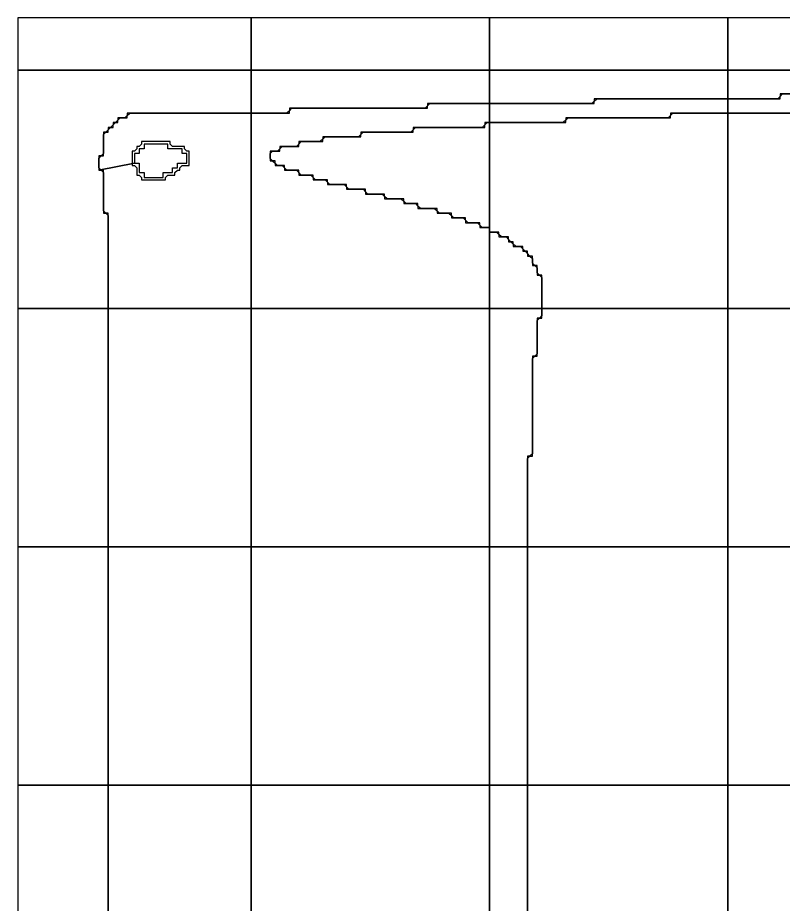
# Model space of a CAD drawing. Header units: metres. Extents: x -2.2 to 1, y -5.2 to 5.1.
# Drawn here: x -2.2454 to -1.8438, y 0.027 to 0.492 of the extents above; entities that cross this region are included whole.
import ezdxf

# ---------------------------------------------------------------- set-up
doc = ezdxf.new("R2010")
doc.units = ezdxf.units.M

msp = doc.modelspace()

# ---------------------------------------------------------------- linework, layer by layer
at = {"layer": '10', "color": 2}
for points in [[(-2.24543, 0.4645, 0), (-2.12293, 0.4645, 0), (-2.12293, 0.492, 0), (-2.24543, 0.492, 0), (-2.24543, 0.4645, 0)], [(-2.12293, 0.4645, 0), (-1.99793, 0.4645, 0), (-1.99793, 0.492, 0), (-2.12293, 0.492, 0), (-2.12293, 0.4645, 0)], [(-1.99793, 0.4645, 0), (-1.87293, 0.4645, 0), (-1.87293, 0.492, 0), (-1.99793, 0.492, 0), (-1.99793, 0.4645, 0)], [(-1.87293, 0.4645, 0), (-1.74793, 0.4645, 0), (-1.74793, 0.492, 0), (-1.87293, 0.492, 0), (-1.87293, 0.4645, 0)], [(-2.24543, 0.3395, 0), (-2.19793, 0.3395, 0), (-2.19793, 0.3895, 0), (-2.19918, 0.3895, 0), (-2.20043, 0.39075, 0), (-2.20043, 0.412, 0), (-2.20168, 0.412, 0), (-2.20293, 0.41325, 0), (-2.20293, 0.41825, 0), (-2.20168, 0.4195, 0), (-2.20043, 0.4195, 0), (-2.20043, 0.43075, 0), (-2.19918, 0.432, 0), (-2.19793, 0.432, 0), (-2.19793, 0.43325, 0), (-2.19668, 0.4345, 0), (-2.19543, 0.4345, 0), (-2.19543, 0.43575, 0), (-2.19418, 0.437, 0), (-2.19293, 0.437, 0), (-2.19293, 0.43825, 0), (-2.19168, 0.4395, 0), (-2.18793, 0.4395, 0), (-2.18793, 0.44075, 0), (-2.18668, 0.442, 0), (-2.12293, 0.442, 0), (-2.12293, 0.4645, 0), (-2.24543, 0.4645, 0), (-2.24543, 0.3395, 0)], [(-2.12293, 0.442, 0), (-2.10293, 0.442, 0), (-2.10293, 0.44325, 0), (-2.10168, 0.4445, 0), (-2.03043, 0.4445, 0), (-2.03043, 0.44575, 0), (-2.02918, 0.447, 0), (-1.99793, 0.447, 0), (-1.99793, 0.4645, 0), (-2.12293, 0.4645, 0), (-2.12293, 0.442, 0)], [(-1.99793, 0.447, 0), (-1.94293, 0.447, 0), (-1.94293, 0.44825, 0), (-1.94168, 0.4495, 0), (-1.87293, 0.4495, 0), (-1.87293, 0.4645, 0), (-1.99793, 0.4645, 0), (-1.99793, 0.447, 0)], [(-1.87293, 0.4495, 0), (-1.84543, 0.4495, 0), (-1.84543, 0.45075, 0), (-1.84418, 0.452, 0), (-1.74793, 0.452, 0), (-1.74793, 0.4645, 0), (-1.87293, 0.4645, 0), (-1.87293, 0.4495, 0)], [(-2.24543, 0.2145, 0), (-2.19793, 0.2145, 0), (-2.19793, 0.3395, 0), (-2.24543, 0.3395, 0), (-2.24543, 0.2145, 0)], [(-2.24543, 0.0895, 0), (-2.19793, 0.0895, 0), (-2.19793, 0.2145, 0), (-2.24543, 0.2145, 0), (-2.24543, 0.0895, 0)], [(-2.24543, -0.0355, 0), (-2.19793, -0.0355, 0), (-2.19793, 0.0895, 0), (-2.24543, 0.0895, 0), (-2.24543, -0.0355, 0)]]:
    msp.add_polyline3d(points, dxfattribs=at)
at = {"layer": '8', "color": 3}
for points in [[(-1.99793, 0.3795, 0), (-1.99418, 0.3795, 0), (-1.99293, 0.37825, 0), (-1.99293, 0.377, 0), (-1.98918, 0.377, 0), (-1.98793, 0.37575, 0), (-1.98793, 0.3745, 0), (-1.98668, 0.3745, 0), (-1.98543, 0.37325, 0), (-1.98543, 0.372, 0), (-1.98168, 0.372, 0), (-1.98043, 0.37075, 0), (-1.98043, 0.3695, 0), (-1.97918, 0.3695, 0), (-1.97793, 0.36825, 0), (-1.97793, 0.367, 0), (-1.97668, 0.367, 0), (-1.97543, 0.36575, 0), (-1.97543, 0.362, 0), (-1.97418, 0.362, 0), (-1.97293, 0.36075, 0), (-1.97293, 0.357, 0), (-1.97168, 0.357, 0), (-1.97043, 0.35575, 0), (-1.97043, 0.3395, 0), (-1.87293, 0.3395, 0), (-1.87293, 0.442, 0), (-1.90293, 0.442, 0), (-1.90293, 0.44075, 0), (-1.90418, 0.4395, 0), (-1.95793, 0.4395, 0), (-1.95793, 0.43825, 0), (-1.95918, 0.437, 0), (-1.99793, 0.437, 0), (-1.99793, 0.3795, 0)], [(-1.83918, 0.442, 0), (-1.87293, 0.442, 0), (-1.87293, 0.3395, 0)], [(-2.11293, 0.417, 0), (-2.11168, 0.417, 0), (-2.11043, 0.41575, 0), (-2.11043, 0.4145, 0), (-2.10668, 0.4145, 0), (-2.10543, 0.41325, 0), (-2.10543, 0.412, 0), (-2.09918, 0.412, 0), (-2.09793, 0.41075, 0), (-2.09793, 0.4095, 0), (-2.09168, 0.4095, 0), (-2.09043, 0.40825, 0), (-2.09043, 0.407, 0), (-2.08418, 0.407, 0), (-2.08293, 0.40575, 0), (-2.08293, 0.4045, 0), (-2.07418, 0.4045, 0), (-2.07293, 0.40325, 0), (-2.07293, 0.402, 0), (-2.06418, 0.402, 0), (-2.06293, 0.40075, 0), (-2.06293, 0.3995, 0), (-2.05418, 0.3995, 0), (-2.05293, 0.39825, 0), (-2.05293, 0.397, 0), (-2.04418, 0.397, 0), (-2.04293, 0.39575, 0), (-2.04293, 0.3945, 0), (-2.03668, 0.3945, 0), (-2.03543, 0.39325, 0), (-2.03543, 0.392, 0), (-2.02668, 0.392, 0), (-2.02543, 0.39075, 0), (-2.02543, 0.3895, 0), (-2.01918, 0.3895, 0), (-2.01793, 0.38825, 0), (-2.01793, 0.387, 0), (-2.01168, 0.387, 0), (-2.01043, 0.38575, 0), (-2.01043, 0.3845, 0), (-2.00418, 0.3845, 0), (-2.00293, 0.38325, 0), (-2.00293, 0.382, 0), (-1.99793, 0.382, 0), (-1.99793, 0.437, 0), (-2.00043, 0.437, 0), (-2.00043, 0.43575, 0), (-2.00168, 0.4345, 0), (-2.03793, 0.4345, 0), (-2.03793, 0.43325, 0), (-2.03918, 0.432, 0), (-2.06543, 0.432, 0), (-2.06543, 0.43075, 0), (-2.06668, 0.4295, 0), (-2.08543, 0.4295, 0), (-2.08543, 0.42825, 0), (-2.08668, 0.427, 0), (-2.09793, 0.427, 0), (-2.09793, 0.42575, 0), (-2.09918, 0.4245, 0), (-2.10793, 0.4245, 0), (-2.10793, 0.42325, 0), (-2.10918, 0.422, 0), (-2.11293, 0.422, 0), (-2.11293, 0.417, 0)], [(-2.18543, 0.4145, 0), (-2.18418, 0.4145, 0), (-2.18293, 0.41325, 0), (-2.18293, 0.4095, 0), (-2.18168, 0.4095, 0), (-2.18043, 0.40825, 0), (-2.18043, 0.407, 0), (-2.16793, 0.407, 0), (-2.16793, 0.40825, 0), (-2.16668, 0.4095, 0), (-2.16293, 0.4095, 0), (-2.16293, 0.41075, 0), (-2.16168, 0.412, 0), (-2.16043, 0.412, 0), (-2.16043, 0.41325, 0), (-2.15918, 0.4145, 0), (-2.15543, 0.4145, 0), (-2.15543, 0.422, 0), (-2.15668, 0.422, 0), (-2.15793, 0.42325, 0), (-2.15793, 0.4245, 0), (-2.16418, 0.4245, 0), (-2.16543, 0.42575, 0), (-2.16543, 0.427, 0), (-2.18043, 0.427, 0), (-2.18043, 0.42575, 0), (-2.18168, 0.4245, 0), (-2.18293, 0.4245, 0), (-2.18293, 0.42325, 0), (-2.18418, 0.422, 0), (-2.18543, 0.422, 0), (-2.18543, 0.4145, 0)], [(-1.97793, 0.2145, 0), (-1.87293, 0.2145, 0), (-1.87293, 0.3395, 0), (-1.97043, 0.3395, 0), (-1.97043, 0.33575, 0), (-1.97168, 0.3345, 0), (-1.97293, 0.3345, 0), (-1.97293, 0.31575, 0), (-1.97418, 0.3145, 0), (-1.97543, 0.3145, 0), (-1.97543, 0.26325, 0), (-1.97668, 0.262, 0), (-1.97793, 0.262, 0), (-1.97793, 0.2145, 0)], [(-1.87293, 0.2145, 0), (-1.74793, 0.2145, 0), (-1.74793, 0.3395, 0), (-1.87293, 0.3395, 0), (-1.87293, 0.2145, 0)], [(-1.87293, 0.3395, 0), (-1.74793, 0.3395, 0)], [(-1.97793, 0.0895, 0), (-1.87293, 0.0895, 0), (-1.87293, 0.2145, 0), (-1.97793, 0.2145, 0), (-1.97793, 0.0895, 0)], [(-1.87293, 0.0895, 0), (-1.74793, 0.0895, 0), (-1.74793, 0.2145, 0), (-1.87293, 0.2145, 0), (-1.87293, 0.0895, 0)], [(-1.97793, -0.0355, 0), (-1.87293, -0.0355, 0), (-1.87293, 0.0895, 0), (-1.97793, 0.0895, 0), (-1.97793, -0.0355, 0)], [(-1.87293, -0.0355, 0), (-1.74793, -0.0355, 0), (-1.74793, 0.0895, 0), (-1.87293, 0.0895, 0), (-1.87293, -0.0355, 0)]]:
    msp.add_polyline3d(points, dxfattribs=at)
at = {"layer": '9', "color": 5}
for points in [[(-1.87293, 0.442, 0), (-1.83793, 0.442, 0), (-1.83793, 0.44325, 0), (-1.83668, 0.4445, 0), (-1.76293, 0.4445, 0), (-1.76293, 0.44575, 0), (-1.76168, 0.447, 0), (-1.74793, 0.447, 0), (-1.74793, 0.452, 0), (-1.84543, 0.452, 0), (-1.84543, 0.45075, 0), (-1.84668, 0.4495, 0), (-1.87293, 0.4495, 0), (-1.87293, 0.442, 0)], [(-2.12293, 0.3395, 0), (-1.99793, 0.3395, 0), (-1.99793, 0.382, 0), (-2.00168, 0.382, 0), (-2.00293, 0.38325, 0), (-2.00293, 0.3845, 0), (-2.00918, 0.3845, 0), (-2.01043, 0.38575, 0), (-2.01043, 0.387, 0), (-2.01668, 0.387, 0), (-2.01793, 0.38825, 0), (-2.01793, 0.3895, 0), (-2.02418, 0.3895, 0), (-2.02543, 0.39075, 0), (-2.02543, 0.392, 0), (-2.03418, 0.392, 0), (-2.03543, 0.39325, 0), (-2.03543, 0.3945, 0), (-2.04168, 0.3945, 0), (-2.04293, 0.39575, 0), (-2.04293, 0.397, 0), (-2.05168, 0.397, 0), (-2.05293, 0.39825, 0), (-2.05293, 0.3995, 0), (-2.06168, 0.3995, 0), (-2.06293, 0.40075, 0), (-2.06293, 0.402, 0), (-2.07168, 0.402, 0), (-2.07293, 0.40325, 0), (-2.07293, 0.4045, 0), (-2.08168, 0.4045, 0), (-2.08293, 0.40575, 0), (-2.08293, 0.407, 0), (-2.08918, 0.407, 0), (-2.09043, 0.40825, 0), (-2.09043, 0.4095, 0), (-2.09668, 0.4095, 0), (-2.09793, 0.41075, 0), (-2.09793, 0.412, 0), (-2.10418, 0.412, 0), (-2.10543, 0.41325, 0), (-2.10543, 0.4145, 0), (-2.10918, 0.4145, 0), (-2.11043, 0.41575, 0), (-2.11043, 0.417, 0), (-2.11168, 0.417, 0), (-2.11293, 0.41825, 0), (-2.11293, 0.42075, 0), (-2.11168, 0.422, 0), (-2.10793, 0.422, 0), (-2.10793, 0.42325, 0), (-2.10668, 0.4245, 0), (-2.09793, 0.4245, 0), (-2.09793, 0.42575, 0), (-2.09668, 0.427, 0), (-2.08543, 0.427, 0), (-2.08543, 0.42825, 0), (-2.08418, 0.4295, 0), (-2.06543, 0.4295, 0), (-2.06543, 0.43075, 0), (-2.06418, 0.432, 0), (-2.03793, 0.432, 0), (-2.03793, 0.43325, 0), (-2.03668, 0.4345, 0), (-2.00043, 0.4345, 0), (-2.00043, 0.43575, 0), (-1.99918, 0.437, 0), (-1.99793, 0.437, 0), (-1.99793, 0.447, 0), (-2.03043, 0.447, 0), (-2.03043, 0.44575, 0), (-2.03168, 0.4445, 0), (-2.10293, 0.4445, 0), (-2.10293, 0.44325, 0), (-2.10418, 0.442, 0), (-2.12293, 0.442, 0), (-2.12293, 0.3395, 0)], [(-1.99793, 0.437, 0), (-1.95793, 0.437, 0), (-1.95793, 0.43825, 0), (-1.95668, 0.4395, 0), (-1.90293, 0.4395, 0), (-1.90293, 0.44075, 0), (-1.90168, 0.442, 0), (-1.87293, 0.442, 0), (-1.87293, 0.4495, 0), (-1.94293, 0.4495, 0), (-1.94293, 0.44825, 0), (-1.94418, 0.447, 0), (-1.99793, 0.447, 0), (-1.99793, 0.437, 0)], [(-2.20293, 0.412, 0), (-2.20168, 0.412, 0), (-2.20043, 0.41075, 0), (-2.20043, 0.3895, 0), (-2.19918, 0.3895, 0), (-2.19793, 0.38825, 0), (-2.19793, 0.3395, 0), (-2.12293, 0.3395, 0), (-2.12293, 0.442, 0), (-2.18793, 0.442, 0), (-2.18793, 0.44075, 0), (-2.18918, 0.4395, 0), (-2.19293, 0.4395, 0), (-2.19293, 0.43825, 0), (-2.19418, 0.437, 0), (-2.19543, 0.437, 0), (-2.19543, 0.43575, 0), (-2.19668, 0.4345, 0), (-2.19793, 0.4345, 0), (-2.19793, 0.43325, 0), (-2.19918, 0.432, 0), (-2.20043, 0.432, 0), (-2.20043, 0.42075, 0), (-2.20168, 0.4195, 0), (-2.20293, 0.4195, 0), (-2.20293, 0.412, 0), (-2.18418, 0.41575, 0), (-2.18168, 0.41575, 0), (-2.18168, 0.41075, 0), (-2.17918, 0.41075, 0), (-2.17918, 0.40825, 0), (-2.16918, 0.40825, 0), (-2.16918, 0.41075, 0), (-2.16418, 0.41075, 0), (-2.16418, 0.41325, 0), (-2.16168, 0.41325, 0), (-2.16168, 0.41575, 0), (-2.15668, 0.41575, 0), (-2.15668, 0.42075, 0), (-2.15918, 0.42075, 0), (-2.15918, 0.42325, 0), (-2.16668, 0.42325, 0), (-2.16668, 0.42575, 0), (-2.17918, 0.42575, 0), (-2.17918, 0.42325, 0), (-2.18168, 0.42325, 0), (-2.18168, 0.42075, 0), (-2.18418, 0.42075, 0), (-2.18418, 0.41575, 0), (-2.20293, 0.412, 0)], [(-1.99793, 0.3395, 0), (-1.97043, 0.3395, 0), (-1.97043, 0.357, 0), (-1.97168, 0.357, 0), (-1.97293, 0.35825, 0), (-1.97293, 0.362, 0), (-1.97418, 0.362, 0), (-1.97543, 0.36325, 0), (-1.97543, 0.367, 0), (-1.97668, 0.367, 0), (-1.97793, 0.36825, 0), (-1.97793, 0.3695, 0), (-1.97918, 0.3695, 0), (-1.98043, 0.37075, 0), (-1.98043, 0.372, 0), (-1.98418, 0.372, 0), (-1.98543, 0.37325, 0), (-1.98543, 0.3745, 0), (-1.98668, 0.3745, 0), (-1.98793, 0.37575, 0), (-1.98793, 0.377, 0), (-1.99168, 0.377, 0), (-1.99293, 0.37825, 0), (-1.99293, 0.3795, 0), (-1.99793, 0.3795, 0), (-1.99793, 0.3395, 0)], [(-2.19793, 0.2145, 0), (-2.12293, 0.2145, 0), (-2.12293, 0.3395, 0), (-2.19793, 0.3395, 0), (-2.19793, 0.2145, 0)], [(-2.12293, 0.2145, 0), (-1.99793, 0.2145, 0), (-1.99793, 0.3395, 0), (-2.12293, 0.3395, 0), (-2.12293, 0.2145, 0)], [(-1.99793, 0.2145, 0), (-1.97793, 0.2145, 0), (-1.97793, 0.26075, 0), (-1.97668, 0.262, 0), (-1.97543, 0.262, 0), (-1.97543, 0.31325, 0), (-1.97418, 0.3145, 0), (-1.97293, 0.3145, 0), (-1.97293, 0.33325, 0), (-1.97168, 0.3345, 0), (-1.97043, 0.3345, 0), (-1.97043, 0.3395, 0), (-1.99793, 0.3395, 0), (-1.99793, 0.2145, 0)], [(-2.19793, 0.0895, 0), (-2.12293, 0.0895, 0), (-2.12293, 0.2145, 0), (-2.19793, 0.2145, 0), (-2.19793, 0.0895, 0)], [(-2.12293, 0.0895, 0), (-1.99793, 0.0895, 0), (-1.99793, 0.2145, 0), (-2.12293, 0.2145, 0), (-2.12293, 0.0895, 0)], [(-1.99793, 0.0895, 0), (-1.97793, 0.0895, 0), (-1.97793, 0.2145, 0), (-1.99793, 0.2145, 0), (-1.99793, 0.0895, 0)], [(-2.19793, -0.0355, 0), (-2.12293, -0.0355, 0), (-2.12293, 0.0895, 0), (-2.19793, 0.0895, 0), (-2.19793, -0.0355, 0)], [(-2.12293, -0.0355, 0), (-1.99793, -0.0355, 0), (-1.99793, 0.0895, 0), (-2.12293, 0.0895, 0), (-2.12293, -0.0355, 0)], [(-1.99793, -0.0355, 0), (-1.97793, -0.0355, 0), (-1.97793, 0.0895, 0), (-1.99793, 0.0895, 0), (-1.99793, -0.0355, 0)]]:
    msp.add_polyline3d(points, dxfattribs=at)

doc.saveas('drawing.dxf')
